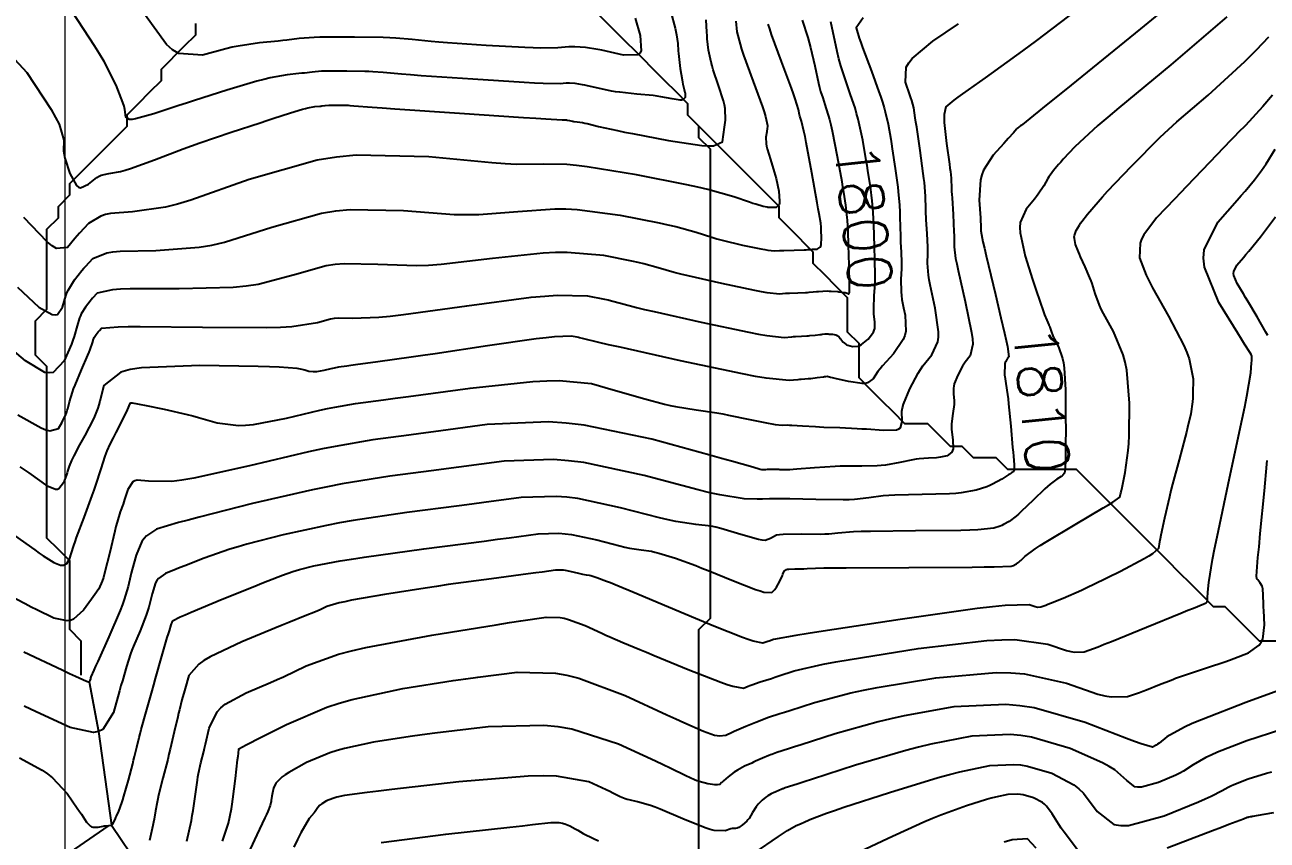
# Model space of a CAD drawing. Header units: metres. Extents: x 837117 to 838477, y 1189012 to 1191015.
# Drawn here: x 838073 to 838181.6, y 1189837.8 to 1189909.1 of the extents above; entities that cross this region are included whole.
import ezdxf

# ---------------------------------------------------------------- set-up
doc = ezdxf.new("R2010")
doc.units = ezdxf.units.M
doc.header["$LTSCALE"] = 0.3
doc.layers.add('COORD', color=7, linetype='Continuous', lineweight=20)
doc.layers.add('DRENAJE', color=5, linetype='Continuous', lineweight=25)
doc.layers.add('COTAS 10', color=1, linetype='Continuous')
doc.layers.add('COTAS INT', color=252, linetype='Continuous')
doc.styles.get("Standard").update_dxf_attribs({"font": 'simplex.shx'})

msp = doc.modelspace()

# ---------------------------------------------------------------- linework, layer by layer
at = {"layer": 'COORD'}
msp.add_line((838076.514, 1189013.872), (838076.514, 1191013.872), dxfattribs=at)
at = {"layer": 'COTAS 10'}
for points, elevation in [([(838178.053, 1189909.747), (838173.148, 1189905.563), (838168.598, 1189901.812), (838167.626, 1189900.987), (838166.779, 1189900.256), (838164.762, 1189898.386), (838163.743, 1189897.301), (838163.525, 1189897.064), (838163.335, 1189896.854), (838162.881, 1189896.326), (838162.586, 1189895.908), (838162.496, 1189895.769), (838162.403, 1189895.619), (838162.037, 1189894.991), (838161.563, 1189894.255), (838161.403, 1189894.036), (838161.23, 1189893.812), (838160.498, 1189892.949), (838159.987, 1189891.768), (838159.953, 1189891.343), (838159.966, 1189890.876), (838160.401, 1189888.835), (838160.731, 1189887.807), (838161.052, 1189886.807), (838161.201, 1189886.349), (838161.336, 1189885.935), (838161.712, 1189884.812), (838161.98, 1189884.064), (838162.047, 1189883.887), (838162.112, 1189883.722), (838162.321, 1189883.236), (838162.491, 1189882.845), (838162.53, 1189882.741), (838162.567, 1189882.639), (838162.675, 1189882.285), (838162.829, 1189881.869), (838162.896, 1189881.727), (838162.973, 1189881.573), (838163.337, 1189880.924), (838163.69, 1189879.904), (838163.76, 1189879.516), (838163.818, 1189879.083), (838163.927, 1189877.14), (838163.949, 1189875.014), (838163.952, 1189874.465), (838163.954, 1189873.933), (838163.951, 1189872.157), (838163.93, 1189870.794), (838163.92, 1189870.523), (838163.909, 1189870.297), (838163.857, 1189869.864), (838163.715, 1189869.704), (838163.649, 1189869.65), (838163.57, 1189869.591), (838163.185, 1189869.346), (838162.585, 1189868.899), (838162.368, 1189868.712), (838162.132, 1189868.5), (838161.1, 1189867.507), (838160.068, 1189866.511), (838159.831, 1189866.296), (838159.615, 1189866.107), (838159.01, 1189865.642), (838158.521, 1189865.374), (838158.377, 1189865.308), (838158.23, 1189865.246), (838157.67, 1189865.055), (838156.267, 1189864.917), (838155.589, 1189864.889), (838154.785, 1189864.866), (838150.833, 1189864.818), (838146.89, 1189864.778), (838146.092, 1189864.76), (838145.421, 1189864.738), (838144.056, 1189864.633), (838143.241, 1189864.543), (838142.917, 1189864.531), (838142.55, 1189864.524), (838140.868, 1189864.548), (838139.26, 1189864.524), (838138.941, 1189864.488), (838138.675, 1189864.44), (838138.169, 1189864.158), (838137.678, 1189863.991), (838137.422, 1189864.015), (838137.115, 1189864.068), (838135.57, 1189864.515), (838133.819, 1189865.041), (838133.38, 1189865.145), (838132.962, 1189865.232), (838131.622, 1189865.393), (838129.877, 1189865.642), (838129.204, 1189865.784), (838128.45, 1189865.957), (838125.039, 1189866.845), (838121.309, 1189867.648), (838120.353, 1189867.769), (838119.429, 1189867.844), (838116.371, 1189867.749), (838113.109, 1189867.311), (838112.057, 1189867.171), (838110.94, 1189867.023), (838106.371, 1189866.42), (838101.68, 1189865.725), (838100.486, 1189865.519), (838099.338, 1189865.308), (838095.572, 1189864.494), (838092.402, 1189863.661), (838091.63, 1189863.437), (838090.903, 1189863.216), (838088.659, 1189862.44), (838086.956, 1189861.776), (838086.57, 1189861.625), (838086.221, 1189861.487), (838085.273, 1189861.11), (838084.666, 1189860.662), (838084.533, 1189860.481), (838084.415, 1189860.274), (838084.115, 1189859.321), (838083.83, 1189858.148), (838083.721, 1189857.802), (838083.599, 1189857.448), (838083.052, 1189856.095), (838082.485, 1189854.757), (838082.351, 1189854.412), (838082.227, 1189854.078), (838081.864, 1189852.967), (838081.509, 1189851.721), (838081.39, 1189851.302), (838081.263, 1189850.851), (838080.732, 1189848.957), (838079.795, 1189847.478), (838079.412, 1189847.288), (838078.975, 1189847.194), (838076.952, 1189847.648), (838073.977, 1189849.016), (838072.94, 1189849.497)], 1810), ([(838129.453, 1189910.146), (838129.816, 1189908.769), (838129.886, 1189908.459), (838129.944, 1189908.181), (838130.047, 1189907.435), (838130.093, 1189906.769), (838130.116, 1189906.541), (838130.143, 1189906.294), (838130.276, 1189905.245), (838130.425, 1189904.251), (838130.462, 1189904.039), (838130.497, 1189903.854), (838130.609, 1189903.415), (838130.682, 1189903.146), (838130.693, 1189903.069), (838130.7, 1189902.99), (838130.692, 1189902.696), (838130.499, 1189902.493), (838130.39, 1189902.473), (838130.256, 1189902.468), (838129.569, 1189902.578), (838128.578, 1189902.772), (838128.252, 1189902.819), (838127.904, 1189902.865), (838126.464, 1189903.007), (838124.984, 1189903.159), (838124.611, 1189903.211), (838124.255, 1189903.267), (838123.104, 1189903.504), (838122.16, 1189903.727), (838121.935, 1189903.774), (838121.726, 1189903.816), (838121.099, 1189903.914), (838120.577, 1189903.949), (838120.432, 1189903.949), (838120.288, 1189903.947), (838119.768, 1189903.906), (838118.283, 1189903.926), (838117.531, 1189903.962), (838116.63, 1189904.01), (838112.143, 1189904.294), (838107.622, 1189904.607), (838106.7, 1189904.674), (838105.92, 1189904.733), (838104.297, 1189904.876), (838103.39, 1189904.95), (838103.063, 1189904.966), (838102.702, 1189904.979), (838101.124, 1189905.01), (838099.57, 1189905.008), (838099.224, 1189905.001), (838098.914, 1189904.991), (838098.102, 1189904.928), (838097.419, 1189904.841), (838097.191, 1189904.815), (838096.946, 1189904.788), (838095.922, 1189904.686), (838094.421, 1189904.413), (838093.875, 1189904.28), (838093.274, 1189904.121), (838090.636, 1189903.337), (838087.829, 1189902.446), (838087.122, 1189902.219), (838086.445, 1189902.001), (838084.254, 1189901.286), (838082.668, 1189900.837), (838082.373, 1189900.786), (838082.14, 1189900.768), (838081.817, 1189900.971), (838081.738, 1189901.652), (838081.657, 1189901.935), (838081.552, 1189902.259), (838080.962, 1189903.771), (838079.918, 1189905.834), (838079.526, 1189906.505), (838079.089, 1189907.22), (838077.14, 1189910.162)], 1790), ([(838072.381, 1189874.97), (838074.408, 1189873.833), (838074.824, 1189873.671), (838075.178, 1189873.575), (838075.933, 1189873.778), (838076.236, 1189874.337), (838076.304, 1189874.465), (838076.366, 1189874.582), (838076.533, 1189874.909), (838076.663, 1189875.244), (838076.7, 1189875.367), (838076.739, 1189875.502), (838076.886, 1189876.1), (838077.141, 1189876.943), (838077.248, 1189877.234), (838077.371, 1189877.549), (838077.944, 1189878.893), (838078.502, 1189880.17), (838078.614, 1189880.443), (838078.707, 1189880.681), (838078.893, 1189881.249), (838078.983, 1189881.569), (838079.016, 1189881.652), (838079.053, 1189881.731), (838079.216, 1189881.996), (838079.401, 1189882.229), (838079.451, 1189882.289), (838079.502, 1189882.348), (838079.683, 1189882.543), (838081.146, 1189882.665), (838082.005, 1189882.678), (838083.061, 1189882.682), (838088.513, 1189882.619), (838094.151, 1189882.606), (838095.324, 1189882.642), (838096.328, 1189882.694), (838098.556, 1189883.025), (838099.713, 1189883.353), (838100.043, 1189883.404), (838100.377, 1189883.437), (838101.616, 1189883.411), (838103.92, 1189883.493), (838104.925, 1189883.595), (838106.089, 1189883.73), (838111.616, 1189884.502), (838117.23, 1189885.24), (838118.448, 1189885.353), (838119.52, 1189885.428), (838122.175, 1189885.369), (838123.651, 1189885.079), (838123.979, 1189885.007), (838124.272, 1189884.939), (838125.042, 1189884.724), (838126.454, 1189884.354), (838127.153, 1189884.187), (838127.986, 1189883.993), (838132.105, 1189883.063), (838136.254, 1189882.184), (838137.105, 1189882.022), (838137.827, 1189881.896), (838139.36, 1189881.736), (838140.01, 1189881.796), (838140.175, 1189881.808), (838140.334, 1189881.819), (838140.855, 1189881.844), (838141.332, 1189881.867), (838141.464, 1189881.876), (838141.595, 1189881.887), (838142.067, 1189881.94), (838142.483, 1189881.992), (838142.579, 1189882.003), (838142.667, 1189882.013), (838142.914, 1189882.034), (838143.133, 1189882.037), (838143.203, 1189882.035), (838143.276, 1189882.032), (838143.574, 1189882.009), (838143.857, 1189881.954), (838143.922, 1189881.929), (838143.981, 1189881.902), (838144.144, 1189881.77), (838144.275, 1189881.605), (838144.314, 1189881.557), (838144.354, 1189881.507), (838144.507, 1189881.315), (838144.728, 1189881.134), (838144.812, 1189881.091), (838144.905, 1189881.05), (838145.319, 1189880.927), (838145.819, 1189880.965), (838145.966, 1189881.026), (838146.116, 1189881.108), (838146.69, 1189881.589), (838147.145, 1189882.197), (838147.22, 1189882.36), (838147.273, 1189882.521), (838147.283, 1189883.083), (838147.193, 1189883.766), (838147.184, 1189884.004), (838147.184, 1189884.035), (838147.181, 1189884.262), (838147.226, 1189885.369), (838147.292, 1189886.458), (838147.302, 1189886.705), (838147.309, 1189886.928), (838147.303, 1189887.538), (838147.275, 1189888.132), (838147.268, 1189888.345), (838147.261, 1189888.581), (838147.237, 1189889.608), (838147.212, 1189890.708), (838147.204, 1189890.988), (838147.197, 1189891.259), (838147.167, 1189892.149), (838147.105, 1189893.071), (838147.077, 1189893.361), (838147.044, 1189893.666), (838146.885, 1189894.893), (838146.668, 1189896.323), (838146.597, 1189896.757), (838146.523, 1189897.206), (838146.217, 1189898.964), (838145.818, 1189900.8), (838145.685, 1189901.298), (838145.542, 1189901.793), (838145.155, 1189902.926), (838144.943, 1189903.543), (838144.308, 1189905.475), (838144.142, 1189906.083), (838143.98, 1189906.723), (838143.431, 1189909.301)], 1800), ([(838183.457, 1189851.202), (838179.688, 1189849.82), (838175.828, 1189848.32), (838175.024, 1189847.978), (838174.335, 1189847.668), (838172.799, 1189846.816), (838172.13, 1189846.286), (838171.986, 1189846.18), (838171.86, 1189846.091), (838171.557, 1189845.916), (838170.54, 1189846.209), (838169.965, 1189846.416), (838169.262, 1189846.678), (838165.66, 1189848.075), (838161.204, 1189849.351), (838159.962, 1189849.535), (838158.717, 1189849.646), (838154.189, 1189849.436), (838149.827, 1189848.658), (838148.686, 1189848.41), (838147.575, 1189848.148), (838143.8, 1189847.087), (838140.84, 1189846.134), (838140.241, 1189845.941), (838139.738, 1189845.779), (838138.719, 1189845.447), (838138.285, 1189845.292), (838138.152, 1189845.24), (838138.012, 1189845.185), (838137.456, 1189844.953), (838136.854, 1189844.69), (838136.684, 1189844.614), (838136.514, 1189844.537), (838135.886, 1189844.249), (838135.279, 1189843.928), (838135.121, 1189843.83), (838134.967, 1189843.728), (838134.446, 1189843.328), (838134.036, 1189842.968), (838133.952, 1189842.892), (838133.881, 1189842.825), (838133.73, 1189842.669), (838133.529, 1189842.621), (838133.425, 1189842.624), (838133.302, 1189842.633), (838132.685, 1189842.722), (838131.931, 1189842.909), (838131.721, 1189842.98), (838131.51, 1189843.059), (838130.743, 1189843.413), (838129.375, 1189844.087), (838128.785, 1189844.368), (838128.104, 1189844.69), (838124.879, 1189846.19), (838120.805, 1189847.496), (838119.588, 1189847.695), (838118.332, 1189847.823), (838113.473, 1189847.696), (838108.83, 1189847.136), (838107.71, 1189846.99), (838106.662, 1189846.849), (838103.473, 1189846.371), (838100.919, 1189845.821), (838100.27, 1189845.634), (838099.646, 1189845.431), (838097.606, 1189844.571), (838096.054, 1189843.711), (838095.738, 1189843.509), (838095.471, 1189843.322), (838094.92, 1189842.774), (838094.726, 1189842.33), (838094.685, 1189842.208), (838094.649, 1189842.087), (838094.565, 1189841.656), (838094.516, 1189841.268), (838094.503, 1189841.175), (838094.489, 1189841.087), (838094.437, 1189840.821), (838094.225, 1189840.292), (838094.111, 1189840.038), (838093.972, 1189839.738), (838093.267, 1189838.268), (838092.297, 1189836.194)], 1820)]:
    msp.add_lwpolyline(points, dxfattribs=dict(at, elevation=elevation))
at = {"layer": 'COTAS INT'}
for points, elevation in [([(838176.718, 1189913.841), (838170.493, 1189908.705), (838164.43, 1189903.785), (838163.239, 1189902.82), (838162.261, 1189902.028), (838160.493, 1189900.603), (838160.167, 1189900.351), (838160.097, 1189900.298), (838160.037, 1189900.253), (838159.896, 1189900.149), (838159.769, 1189900.034), (838159.718, 1189899.982), (838159.66, 1189899.921), (838159.392, 1189899.624), (838158.93, 1189899.107), (838158.75, 1189898.907), (838158.547, 1189898.683), (838157.622, 1189897.665), (838156.783, 1189896.347), (838156.633, 1189895.932), (838156.518, 1189895.496), (838156.404, 1189893.743), (838156.497, 1189892.18), (838156.514, 1189891.864), (838156.526, 1189891.599), (838156.538, 1189891.062), (838156.725, 1189890.08), (838156.848, 1189889.535), (838157.001, 1189888.87), (838157.815, 1189885.483), (838158.294, 1189883.457), (838158.611, 1189882.114), (838158.753, 1189881.462), (838158.862, 1189880.932), (838158.976, 1189880.028), (838158.873, 1189879.901), (838158.845, 1189879.86), (838158.817, 1189879.816), (838158.72, 1189879.635), (838158.679, 1189879.53), (838158.649, 1189879.454), (838158.637, 1189879.411), (838158.63, 1189879.37), (838158.634, 1189879.245), (838158.649, 1189879.12), (838158.648, 1189879.078), (838158.645, 1189879.034), (838158.617, 1189878.849), (838158.609, 1189878.552), (838158.618, 1189878.437), (838158.633, 1189878.307), (838158.73, 1189877.72), (838158.874, 1189876.733), (838158.918, 1189876.352), (838158.965, 1189875.923), (838159.152, 1189873.985), (838159.319, 1189872.102), (838159.354, 1189871.708), (838159.383, 1189871.37), (838159.447, 1189870.609), (838159.461, 1189870.277), (838159.459, 1189870.209), (838159.454, 1189870.151), (838159.417, 1189870.03), (838159.223, 1189869.892), (838159.119, 1189869.824), (838158.994, 1189869.743), (838158.361, 1189869.342), (838157.55, 1189868.897), (838157.313, 1189868.789), (838157.069, 1189868.687), (838156.142, 1189868.37), (838154.829, 1189868.146), (838154.342, 1189868.102), (838153.802, 1189868.066), (838151.405, 1189868.004), (838149.022, 1189867.954), (838148.491, 1189867.926), (838148.015, 1189867.892), (838146.759, 1189867.721), (838145.507, 1189867.568), (838145.033, 1189867.546), (838144.504, 1189867.533), (838142.133, 1189867.559), (838139.849, 1189867.618), (838139.375, 1189867.626), (838138.97, 1189867.63), (838138.076, 1189867.616), (838137.465, 1189867.594), (838137.237, 1189867.594), (838136.985, 1189867.597), (838135.862, 1189867.627), (838133.736, 1189867.967), (838132.851, 1189868.164), (838131.838, 1189868.407), (838127.109, 1189869.656), (838121.847, 1189870.789), (838120.497, 1189870.959), (838119.195, 1189871.066), (838114.881, 1189870.931), (838110.908, 1189870.397), (838109.821, 1189870.251), (838108.74, 1189870.107), (838104.881, 1189869.596), (838100.718, 1189868.925), (838099.444, 1189868.679), (838098.119, 1189868.407), (838092.897, 1189867.21), (838088.225, 1189866.034), (838087.247, 1189865.776), (838086.405, 1189865.547), (838084.504, 1189864.964), (838083.614, 1189864.379), (838083.41, 1189864.149), (838083.224, 1189863.889), (838082.708, 1189862.706), (838082.362, 1189861.45), (838082.284, 1189861.145), (838082.214, 1189860.857), (838082.025, 1189859.971), (838081.68, 1189858.832), (838081.511, 1189858.384), (838081.311, 1189857.88), (838080.321, 1189855.581), (838079.354, 1189853.417), (838079.168, 1189852.997), (838079.017, 1189852.655), (838078.764, 1189852.067), (838078.736, 1189851.969), (838078.726, 1189851.936), (838078.716, 1189851.901), (838078.675, 1189851.752), (838078.601, 1189851.637), (838078.571, 1189851.622), (838078.537, 1189851.614), (838078.379, 1189851.65), (838077.425, 1189852.096), (838076.89, 1189852.347), (838076.237, 1189852.653), (838072.898, 1189854.222)], 1808), ([(838168.682, 1189913.26), (838162.742, 1189908.691), (838161.401, 1189907.677), (838160.192, 1189906.771), (838156.923, 1189904.407), (838154.931, 1189903.015), (838154.527, 1189902.722), (838154.187, 1189902.47), (838153.492, 1189901.892), (838153.33, 1189901.209), (838153.326, 1189900.889), (838153.34, 1189900.513), (838153.538, 1189898.685), (838153.791, 1189896.882), (838153.84, 1189896.521), (838153.88, 1189896.221), (838153.947, 1189895.639), (838153.954, 1189895.434), (838153.956, 1189895.372), (838153.958, 1189895.308), (838153.963, 1189895.055), (838153.989, 1189894.496), (838154.004, 1189894.238), (838154.021, 1189893.936), (838154.111, 1189892.473), (838154.194, 1189890.972), (838154.206, 1189890.645), (838154.215, 1189890.357), (838154.21, 1189889.638), (838154.339, 1189888.625), (838154.432, 1189888.152), (838154.549, 1189887.594), (838155.182, 1189884.883), (838155.732, 1189882.171), (838155.799, 1189881.612), (838155.827, 1189881.138), (838155.619, 1189880.121), (838155.176, 1189879.576), (838155.056, 1189879.399), (838154.938, 1189879.211), (838154.522, 1189878.437), (838154.217, 1189877.666), (838154.17, 1189877.479), (838154.138, 1189877.305), (838154.156, 1189876.771), (838154.218, 1189876.233), (838154.215, 1189876.056), (838154.202, 1189875.866), (838154.082, 1189875.075), (838153.972, 1189874.193), (838153.966, 1189873.945), (838153.971, 1189873.695), (838154.079, 1189872.779), (838154.113, 1189872.003), (838154.072, 1189871.841), (838154.01, 1189871.703), (838153.6, 1189871.394), (838153.016, 1189871.267), (838152.842, 1189871.242), (838152.664, 1189871.222), (838151.977, 1189871.189), (838151.154, 1189871.129), (838150.889, 1189871.092), (838150.609, 1189871.047), (838149.463, 1189870.809), (838148.195, 1189870.581), (838147.837, 1189870.541), (838147.475, 1189870.511), (838146.147, 1189870.486), (838144.693, 1189870.487), (838144.253, 1189870.474), (838143.797, 1189870.454), (838142.016, 1189870.332), (838140.448, 1189870.207), (838140.126, 1189870.185), (838139.853, 1189870.168), (838139.274, 1189870.155), (838138.977, 1189870.176), (838138.881, 1189870.181), (838138.78, 1189870.186), (838138.369, 1189870.203), (838137.997, 1189870.205), (838137.92, 1189870.2), (838137.855, 1189870.193), (838137.714, 1189870.151), (838137.503, 1189870.154), (838137.393, 1189870.175), (838137.261, 1189870.205), (838136.598, 1189870.389), (838134.754, 1189870.914), (838133.878, 1189871.16), (838132.842, 1189871.449), (838127.783, 1189872.853), (838121.867, 1189874.073), (838120.293, 1189874.246), (838118.747, 1189874.347), (838113.39, 1189874.114), (838108.708, 1189873.482), (838107.586, 1189873.331), (838106.539, 1189873.191), (838103.39, 1189872.773), (838100.123, 1189872.214), (838099.002, 1189871.985), (838097.788, 1189871.724), (838092.619, 1189870.514), (838087.747, 1189869.442), (838086.72, 1189869.269), (838085.831, 1189869.148), (838083.784, 1189869.158), (838082.814, 1189869.264), (838082.605, 1189869.205), (838082.422, 1189869.107), (838081.975, 1189868.434), (838081.707, 1189867.573), (838081.636, 1189867.358), (838081.567, 1189867.152), (838081.329, 1189866.489), (838081.048, 1189865.581), (838080.952, 1189865.221), (838080.848, 1189864.813), (838080.405, 1189862.948), (838079.957, 1189861.134), (838079.849, 1189860.76), (838079.75, 1189860.441), (838079.449, 1189859.748), (838079.091, 1189859.262), (838078.955, 1189859.072), (838078.802, 1189858.859), (838078.117, 1189857.892), (838077.239, 1189857.103), (838076.965, 1189857.002), (838076.678, 1189856.951), (838075.529, 1189857.195), (838074.044, 1189857.916), (838073.545, 1189858.167), (838073.008, 1189858.441), (838070.751, 1189859.614)], 1806), ([(838070.282, 1189907.988), (838073.17, 1189904.887), (838075.28, 1189901.651), (838075.671, 1189900.964), (838075.977, 1189900.367), (838076.383, 1189898.967), (838076.378, 1189898.027), (838076.424, 1189897.721), (838076.491, 1189897.395), (838076.909, 1189896.049), (838077.498, 1189895.008), (838077.673, 1189894.874), (838077.855, 1189894.807), (838078.555, 1189895.119), (838079.277, 1189895.718), (838079.471, 1189895.831), (838079.663, 1189895.922), (838080.339, 1189896.058), (838081.349, 1189896.236), (838081.753, 1189896.352), (838082.21, 1189896.497), (838084.307, 1189897.263), (838086.827, 1189898.214), (838087.551, 1189898.476), (838088.285, 1189898.737), (838091.032, 1189899.674), (838093.54, 1189900.499), (838094.123, 1189900.69), (838094.659, 1189900.864), (838096.193, 1189901.357), (838097.266, 1189901.675), (838097.51, 1189901.74), (838097.732, 1189901.794), (838098.342, 1189901.905), (838098.759, 1189901.947), (838098.858, 1189901.957), (838098.951, 1189901.968), (838099.229, 1189902.003), (838099.559, 1189902.029), (838099.684, 1189902.033), (838099.825, 1189902.036), (838100.457, 1189902.037), (838101.099, 1189902.024), (838101.245, 1189902.019), (838101.378, 1189902.012), (838101.747, 1189901.982), (838103.331, 1189901.862), (838104.231, 1189901.798), (838105.331, 1189901.722), (838110.966, 1189901.338), (838116.567, 1189900.964), (838117.644, 1189900.894), (838118.516, 1189900.838), (838119.955, 1189900.756), (838120.056, 1189900.764), (838120.112, 1189900.764), (838120.213, 1189900.758), (838120.334, 1189900.739), (838120.375, 1189900.731), (838120.418, 1189900.721), (838120.601, 1189900.678), (838120.824, 1189900.632), (838120.892, 1189900.622), (838120.965, 1189900.612), (838121.251, 1189900.582), (838121.727, 1189900.505), (838121.918, 1189900.466), (838122.136, 1189900.418), (838123.137, 1189900.179), (838124.784, 1189899.812), (838125.409, 1189899.682), (838126.108, 1189899.542), (838129.241, 1189898.934), (838132.163, 1189898.501), (838132.728, 1189898.47), (838133.188, 1189898.477), (838133.968, 1189898.824), (838134.061, 1189899.481), (838134.088, 1189899.684), (838134.114, 1189899.895), (838134.212, 1189900.735), (838134.183, 1189901.746), (838134.129, 1189902.066), (838134.056, 1189902.403), (838133.625, 1189903.764), (838133.15, 1189905.133), (838133.048, 1189905.475), (838132.959, 1189905.802), (838132.745, 1189906.849), (838132.633, 1189907.828), (838132.608, 1189908.112), (838132.586, 1189908.402), (838132.53, 1189909.494)], 1792), ([(838140.911, 1189909.451), (838141.422, 1189907.943), (838141.546, 1189907.514), (838141.662, 1189907.081), (838142.019, 1189905.473), (838142.342, 1189903.956), (838142.437, 1189903.58), (838142.535, 1189903.222), (838142.719, 1189902.665), (838142.909, 1189902.085), (838143.312, 1189900.772), (838143.428, 1189900.303), (838143.546, 1189899.787), (838143.99, 1189897.545), (838144.378, 1189895.348), (838144.462, 1189894.861), (838144.536, 1189894.428), (838144.714, 1189893.303), (838144.812, 1189892.473), (838144.834, 1189892.226), (838144.853, 1189891.971), (838144.907, 1189890.986), (838144.944, 1189889.867), (838144.954, 1189889.527), (838144.963, 1189889.174), (838144.995, 1189887.792), (838145.018, 1189886.609), (838145.023, 1189886.381), (838145.027, 1189886.197), (838145.033, 1189885.892), (838145.032, 1189885.844), (838145.031, 1189885.821), (838145.03, 1189885.794), (838145.021, 1189885.664), (838145.002, 1189885.55), (838144.994, 1189885.533), (838144.984, 1189885.524), (838144.941, 1189885.545), (838144.773, 1189885.609), (838144.685, 1189885.626), (838144.58, 1189885.644), (838144.14, 1189885.697), (838144.05, 1189885.707), (838143.453, 1189885.753), (838143.306, 1189885.759), (838143.167, 1189885.764), (838142.728, 1189885.757), (838142.361, 1189885.731), (838142.268, 1189885.723), (838142.177, 1189885.715), (838141.879, 1189885.681), (838141.505, 1189885.647), (838141.367, 1189885.639), (838141.214, 1189885.631), (838140.539, 1189885.607), (838139.823, 1189885.58), (838139.646, 1189885.57), (838139.477, 1189885.56), (838138.94, 1189885.516), (838137.877, 1189885.627), (838137.376, 1189885.715), (838136.786, 1189885.827), (838133.91, 1189886.436), (838130.953, 1189887.117), (838130.311, 1189887.274), (838129.746, 1189887.418), (838128.347, 1189887.822), (838127.074, 1189888.177), (838126.588, 1189888.29), (838126.045, 1189888.409), (838123.601, 1189888.89), (838120.389, 1189889.166), (838119.362, 1189889.156), (838118.274, 1189889.108), (838113.846, 1189888.624), (838109.381, 1189888.102), (838108.269, 1189888.031), (838107.212, 1189887.992), (838103.846, 1189888.116), (838100.897, 1189888.177), (838100.103, 1189888.098), (838099.318, 1189887.978), (838096.565, 1189887.198), (838093.38, 1189886.372), (838092.324, 1189886.223), (838091.191, 1189886.108), (838086.469, 1189885.979), (838082.197, 1189885.977), (838081.347, 1189885.942), (838080.643, 1189885.892), (838079.304, 1189885.588), (838078.906, 1189885.159), (838078.794, 1189885.031), (838078.683, 1189884.898), (838078.276, 1189884.385), (838077.919, 1189883.805), (838077.838, 1189883.63), (838077.765, 1189883.449), (838077.568, 1189882.744), (838077.305, 1189881.821), (838077.191, 1189881.502), (838077.059, 1189881.157), (838076.433, 1189879.682), (838075.462, 1189878.676), (838075.112, 1189878.627), (838074.727, 1189878.676), (838073.046, 1189879.682), (838071.312, 1189881.157)], 1798), ([(838146.246, 1189909.666), (838145.655, 1189908.79), (838145.919, 1189907.884), (838146.05, 1189907.501), (838146.206, 1189907.062), (838146.978, 1189905.001), (838147.635, 1189903.193), (838147.772, 1189902.813), (838147.942, 1189902.294), (838148.09, 1189901.812), (838148.181, 1189901.449), (838148.444, 1189900.383), (838148.667, 1189899.065), (838148.733, 1189898.652), (838148.8, 1189898.219), (838149.056, 1189896.482), (838149.276, 1189894.858), (838149.32, 1189894.496), (838149.356, 1189894.171), (838149.427, 1189893.313), (838149.449, 1189892.651), (838149.455, 1189892.45), (838149.46, 1189892.241), (838149.479, 1189891.424), (838149.504, 1189890.552), (838149.513, 1189890.31), (838149.524, 1189890.066), (838149.572, 1189889.183), (838149.604, 1189888.276), (838149.604, 1189888.194), (838149.603, 1189888.018), (838149.6, 1189887.758), (838149.554, 1189886.792), (838149.567, 1189885.716), (838149.6, 1189885.386), (838149.645, 1189885.042), (838149.79, 1189884.315), (838149.916, 1189883.683), (838149.976, 1189882.283), (838149.889, 1189881.913), (838149.757, 1189881.55), (838148.906, 1189880.306), (838147.936, 1189879.243), (838147.729, 1189878.996), (838147.549, 1189878.768), (838147.122, 1189878.112), (838146.638, 1189877.757), (838146.422, 1189877.718), (838146.171, 1189877.705), (838144.967, 1189877.874), (838143.809, 1189878.146), (838143.587, 1189878.198), (838143.407, 1189878.24), (838143.11, 1189878.307), (838142.967, 1189878.292), (838142.883, 1189878.281), (838142.779, 1189878.268), (838142.247, 1189878.198), (838141.682, 1189878.127), (838141.558, 1189878.113), (838141.448, 1189878.102), (838141.171, 1189878.081), (838140.845, 1189878.058), (838140.705, 1189878.046), (838140.544, 1189878.031), (838139.78, 1189877.955), (838137.777, 1189878.165), (838136.833, 1189878.33), (838135.721, 1189878.541), (838130.3, 1189879.69), (838125.019, 1189880.87), (838123.996, 1189881.1), (838123.162, 1189881.289), (838121.736, 1189881.626), (838121.471, 1189881.7), (838121.37, 1189881.724), (838121.257, 1189881.748), (838120.749, 1189881.848), (838119.271, 1189881.783), (838118.547, 1189881.704), (838117.686, 1189881.598), (838113.437, 1189880.993), (838108.84, 1189880.305), (838107.759, 1189880.146), (838106.76, 1189880.001), (838103.847, 1189879.59), (838101.878, 1189879.324), (838101.474, 1189879.269), (838101.132, 1189879.223), (838100.41, 1189879.126), (838100.015, 1189879.059), (838099.879, 1189879.031), (838099.733, 1189879), (838099.108, 1189878.853), (838098.482, 1189878.735), (838098.335, 1189878.722), (838098.198, 1189878.716), (838097.799, 1189878.765), (838097.448, 1189878.866), (838097.342, 1189878.894), (838097.231, 1189878.921), (838096.802, 1189879.019), (838095.216, 1189879.12), (838094.378, 1189879.149), (838093.366, 1189879.179), (838088.269, 1189879.29), (838083.195, 1189879.089), (838082.198, 1189878.922), (838081.378, 1189878.705), (838079.889, 1189877.52), (838079.549, 1189876.171), (838079.454, 1189875.851), (838079.358, 1189875.555), (838079.007, 1189874.681), (838078.602, 1189873.883), (838078.472, 1189873.635), (838078.335, 1189873.375), (838077.776, 1189872.337), (838077.266, 1189871.373), (838077.16, 1189871.16), (838077.069, 1189870.97), (838076.867, 1189870.476), (838076.726, 1189870.046), (838076.673, 1189869.896), (838076.614, 1189869.733), (838076.353, 1189869.034), (838075.968, 1189868.507), (838075.831, 1189868.453), (838075.681, 1189868.439), (838075.031, 1189868.718), (838073.36, 1189869.886), (838072.566, 1189870.431)], 1802), ([(838126.325, 1189909.642), (838126.772, 1189908.127), (838126.85, 1189906.79), (838126.723, 1189906.571), (838126.531, 1189906.417), (838125.302, 1189906.406), (838123.789, 1189906.761), (838123.419, 1189906.838), (838123.07, 1189906.905), (838121.986, 1189907.071), (838121.042, 1189907.133), (838120.781, 1189907.135), (838120.52, 1189907.13), (838119.581, 1189907.056), (838118.051, 1189907.015), (838117.418, 1189907.03), (838116.693, 1189907.057), (838113.319, 1189907.249), (838109.913, 1189907.492), (838109.168, 1189907.55), (838108.509, 1189907.605), (838106.847, 1189907.77), (838105.402, 1189907.888), (838104.88, 1189907.912), (838104.306, 1189907.934), (838101.792, 1189907.984), (838099.314, 1189907.981), (838098.763, 1189907.969), (838098.27, 1189907.952), (838096.976, 1189907.853), (838095.888, 1189907.714), (838095.524, 1189907.673), (838095.134, 1189907.63), (838093.501, 1189907.466), (838091.635, 1189907.198), (838091.097, 1189907.09), (838090.551, 1189906.967), (838088.504, 1189906.399), (838086.45, 1189906.546), (838085.899, 1189906.873), (838085.356, 1189907.324), (838083.459, 1189909.99)], 1788), ([(838072.082, 1189864.429), (838073.848, 1189863.16), (838074.243, 1189862.888), (838074.596, 1189862.649), (838075.534, 1189862.073), (838076.115, 1189861.842), (838076.243, 1189861.821), (838076.358, 1189861.82), (838076.656, 1189861.969), (838076.841, 1189862.267), (838076.884, 1189862.358), (838076.924, 1189862.453), (838077.038, 1189862.827), (838077.266, 1189863.555), (838077.378, 1189863.873), (838077.511, 1189864.241), (838078.166, 1189865.991), (838078.878, 1189867.909), (838079.046, 1189868.383), (838079.202, 1189868.833), (838079.66, 1189870.251), (838080.009, 1189871.344), (838080.096, 1189871.589), (838080.178, 1189871.809), (838080.437, 1189872.395), (838080.737, 1189872.968), (838080.845, 1189873.179), (838080.963, 1189873.414), (838081.48, 1189874.454), (838081.952, 1189875.416), (838082.043, 1189875.601), (838082.116, 1189875.752), (838082.235, 1189876.003), (838082.257, 1189876.02), (838082.269, 1189876.023), (838082.284, 1189876.026), (838082.359, 1189876.029), (838082.846, 1189875.94), (838083.12, 1189875.884), (838083.456, 1189875.815), (838085.171, 1189875.453), (838087.164, 1189874.999), (838087.675, 1189874.872), (838088.167, 1189874.743), (838089.796, 1189874.274), (838091.646, 1189874.048), (838092.278, 1189874.073), (838092.962, 1189874.137), (838095.863, 1189874.684), (838098.76, 1189875.362), (838099.441, 1189875.508), (838100.069, 1189875.637), (838101.9, 1189875.95), (838104.339, 1189876.275), (838105.35, 1189876.411), (838106.507, 1189876.567), (838111.9, 1189877.296), (838117.386, 1189877.88), (838118.602, 1189877.945), (838119.686, 1189877.968), (838122.506, 1189877.699), (838124.417, 1189877.162), (838124.928, 1189877.016), (838125.431, 1189876.871), (838127.18, 1189876.356), (838128.898, 1189875.9), (838129.382, 1189875.793), (838129.868, 1189875.694), (838131.65, 1189875.404), (838133.47, 1189875.131), (838133.98, 1189875.043), (838134.493, 1189874.949), (838136.364, 1189874.565), (838137.945, 1189874.233), (838138.275, 1189874.173), (838138.557, 1189874.126), (838139.184, 1189874.07), (838139.649, 1189874.082), (838139.829, 1189874.077), (838140.032, 1189874.069), (838140.948, 1189874.013), (838142.096, 1189873.94), (838142.445, 1189873.922), (838142.808, 1189873.904), (838144.229, 1189873.847), (838145.73, 1189873.781), (838146.142, 1189873.757), (838146.553, 1189873.731), (838148.028, 1189873.62), (838149.169, 1189873.662), (838149.37, 1189873.733), (838149.521, 1189873.83), (838149.652, 1189874.393), (838149.637, 1189875.275), (838149.696, 1189875.572), (838149.782, 1189875.892), (838150.324, 1189877.239), (838151.059, 1189878.606), (838151.268, 1189878.938), (838151.479, 1189879.251), (838152.263, 1189880.214), (838152.792, 1189881.344), (838152.844, 1189881.763), (838152.854, 1189882.227), (838152.549, 1189884.283), (838152.097, 1189886.318), (838152.016, 1189886.769), (838151.953, 1189887.171), (838151.882, 1189888.215), (838151.907, 1189889.057), (838151.905, 1189889.332), (838151.899, 1189889.624), (838151.842, 1189890.828), (838151.773, 1189892.001), (838151.758, 1189892.274), (838151.746, 1189892.524), (838151.721, 1189893.239), (838151.709, 1189893.774), (838151.705, 1189893.911), (838151.702, 1189894.042), (838151.687, 1189894.476), (838151.607, 1189895.271), (838151.562, 1189895.631), (838151.508, 1189896.051), (838151.227, 1189898.072), (838150.932, 1189900.114), (838150.868, 1189900.547), (838150.811, 1189900.923), (838150.671, 1189901.803), (838150.504, 1189902.452), (838150.432, 1189902.683), (838150.347, 1189902.936), (838149.945, 1189904.033), (838150.023, 1189905.339), (838150.241, 1189905.724), (838150.544, 1189906.118), (838152.348, 1189907.626), (838154.602, 1189909.135)], 1804), ([(838072.351, 1189886.128), (838074.211, 1189884.379), (838075.383, 1189883.745), (838075.625, 1189883.714), (838075.83, 1189883.745), (838076.269, 1189884.379), (838076.557, 1189885.38), (838076.666, 1189885.643), (838076.789, 1189885.9), (838077.337, 1189886.775), (838077.965, 1189887.568), (838078.138, 1189887.773), (838078.309, 1189887.971), (838078.924, 1189888.633), (838080.139, 1189889.118), (838080.69, 1189889.205), (838081.332, 1189889.272), (838084.426, 1189889.339), (838088.232, 1189889.609), (838089.324, 1189889.804), (838090.432, 1189890.05), (838094.574, 1189891.371), (838098.923, 1189892.603), (838100.162, 1189892.793), (838101.417, 1189892.917), (838106.076, 1189892.821), (838110.504, 1189892.49), (838111.614, 1189892.467), (838112.673, 1189892.474), (838116.076, 1189892.746), (838119.318, 1189892.977), (838120.276, 1189892.959), (838121.259, 1189892.905), (838125.027, 1189892.411), (838128.438, 1189891.739), (838129.197, 1189891.573), (838129.875, 1189891.416), (838131.653, 1189890.92), (838133.038, 1189890.482), (838133.469, 1189890.361), (838133.919, 1189890.241), (838135.715, 1189889.81), (838137.319, 1189889.47), (838137.648, 1189889.407), (838137.927, 1189889.359), (838138.52, 1189889.297), (838138.943, 1189889.325), (838139.116, 1189889.332), (838139.313, 1189889.34), (838140.223, 1189889.37), (838141.097, 1189889.396), (838141.271, 1189889.401), (838141.415, 1189889.407), (838141.691, 1189889.421), (838141.824, 1189889.434), (838141.878, 1189889.438), (838141.94, 1189889.443), (838142.228, 1189889.461), (838142.494, 1189889.625), (838142.543, 1189889.722), (838142.58, 1189889.84), (838142.623, 1189890.451), (838142.593, 1189891.103), (838142.585, 1189891.248), (838142.576, 1189891.377), (838142.543, 1189891.714), (838142.403, 1189892.533), (838142.327, 1189892.966), (838142.234, 1189893.489), (838141.763, 1189896.125), (838141.275, 1189898.775), (838141.172, 1189899.307), (838141.082, 1189899.751), (838140.875, 1189900.627), (838140.762, 1189900.969), (838140.733, 1189901.076), (838140.704, 1189901.19), (838140.607, 1189901.646), (838140.324, 1189902.591), (838140.178, 1189903.013), (838140.003, 1189903.504), (838139.128, 1189905.857), (838138.257, 1189908.207), (838138.086, 1189908.697), (838137.944, 1189909.118)], 1796), ([(838135.123, 1189909.362), (838135.213, 1189908.452), (838135.492, 1189907.353), (838135.633, 1189906.912), (838135.802, 1189906.412), (838136.642, 1189904.112), (838137.456, 1189901.889), (838137.608, 1189901.437), (838137.728, 1189901.055), (838137.899, 1189900.267), (838137.855, 1189899.911), (838137.841, 1189899.801), (838137.825, 1189899.687), (838137.759, 1189899.237), (838137.773, 1189898.644), (838137.808, 1189898.439), (838137.856, 1189898.218), (838138.143, 1189897.272), (838138.482, 1189896.206), (838138.563, 1189895.907), (838138.64, 1189895.608), (838138.872, 1189894.516), (838138.957, 1189893.629), (838138.942, 1189893.459), (838138.909, 1189893.321), (838138.647, 1189893.098), (838138.336, 1189893.088), (838138.271, 1189893.086), (838138.217, 1189893.084), (838138.099, 1189893.077), (838137.977, 1189893.09), (838137.919, 1189893.1), (838137.852, 1189893.113), (838137.521, 1189893.183), (838136.886, 1189893.365), (838136.626, 1189893.448), (838136.33, 1189893.546), (838134.959, 1189894.017), (838132.677, 1189894.655), (838131.806, 1189894.857), (838130.832, 1189895.07), (838126.453, 1189895.931), (838122.129, 1189896.643), (838121.19, 1189896.762), (838120.362, 1189896.846), (838118.305, 1189896.867), (838115.965, 1189896.846), (838114.958, 1189896.904), (838113.796, 1189896.989), (838108.305, 1189897.526), (838101.937, 1189897.658), (838100.222, 1189897.488), (838098.528, 1189897.228), (838092.582, 1189895.544), (838087.484, 1189893.728), (838086.324, 1189893.385), (838085.272, 1189893.111), (838082.382, 1189892.699), (838080.468, 1189892.566), (838080.032, 1189892.469), (838079.636, 1189892.345), (838078.545, 1189891.678), (838077.762, 1189890.847), (838077.56, 1189890.62), (838077.365, 1189890.393), (838076.717, 1189889.587), (838075.764, 1189889.505), (838075.377, 1189889.736), (838074.937, 1189890.077), (838072.902, 1189892.226)], 1794), ([(838072.53, 1189845.006), (838074.513, 1189843.913), (838074.98, 1189843.579), (838075.413, 1189843.231), (838076.68, 1189841.862), (838077.572, 1189840.595), (838077.768, 1189840.311), (838077.942, 1189840.057), (838078.385, 1189839.383), (838078.72, 1189839.019), (838078.825, 1189838.96), (838078.936, 1189838.919), (838079.383, 1189838.923), (838079.822, 1189839.019), (838079.928, 1189839.036), (838080.027, 1189839.049), (838080.33, 1189839.064), (838080.555, 1189839.105), (838080.607, 1189839.135), (838080.653, 1189839.172), (838080.778, 1189839.375), (838080.899, 1189839.676), (838080.942, 1189839.776), (838080.989, 1189839.884), (838081.195, 1189840.332), (838081.467, 1189841.048), (838081.556, 1189841.325), (838081.651, 1189841.636), (838082.042, 1189843.041), (838082.415, 1189844.473), (838082.498, 1189844.8), (838082.572, 1189845.098), (838082.769, 1189845.923), (838082.98, 1189846.782), (838083.063, 1189847.1), (838083.158, 1189847.454), (838083.59, 1189849.024), (838084.106, 1189850.861), (838084.254, 1189851.383), (838084.404, 1189851.911), (838084.964, 1189853.868), (838085.438, 1189855.502), (838085.534, 1189855.827), (838085.616, 1189856.096), (838085.782, 1189856.608), (838085.841, 1189856.753), (838085.854, 1189856.791), (838085.866, 1189856.828), (838085.896, 1189856.954), (838086.573, 1189857.317), (838086.992, 1189857.503), (838087.512, 1189857.727), (838090.226, 1189858.845), (838093.086, 1189859.999), (838093.698, 1189860.244), (838094.232, 1189860.458), (838095.512, 1189860.966), (838096.4, 1189861.273), (838096.687, 1189861.36), (838096.993, 1189861.449), (838098.248, 1189861.779), (838100.557, 1189862.208), (838101.527, 1189862.36), (838102.641, 1189862.526), (838107.861, 1189863.243), (838113.141, 1189863.939), (838114.292, 1189864.091), (838115.309, 1189864.226), (838117.861, 1189864.567), (838119.664, 1189864.623), (838120.208, 1189864.578), (838120.771, 1189864.507), (838122.97, 1189864.034), (838124.98, 1189863.511), (838125.424, 1189863.409), (838125.821, 1189863.325), (838126.849, 1189863.178), (838127.742, 1189863.048), (838128.053, 1189862.975), (838128.392, 1189862.886), (838129.846, 1189862.432), (838131.619, 1189861.789), (838132.159, 1189861.581), (838132.72, 1189861.361), (838134.922, 1189860.457), (838136.858, 1189859.7), (838137.25, 1189859.573), (838137.581, 1189859.481), (838138.26, 1189859.443), (838138.529, 1189859.703), (838138.602, 1189859.799), (838138.674, 1189859.904), (838138.929, 1189860.37), (838139.195, 1189860.94), (838139.238, 1189861.035), (838139.352, 1189861.295), (838139.544, 1189861.446), (838139.637, 1189861.473), (838139.748, 1189861.494), (838140.289, 1189861.516), (838140.85, 1189861.508), (838140.972, 1189861.51), (838141.08, 1189861.514), (838141.352, 1189861.544), (838142.827, 1189861.583), (838143.693, 1189861.593), (838144.758, 1189861.602), (838150.261, 1189861.632), (838155.768, 1189861.665), (838156.836, 1189861.677), (838157.706, 1189861.689), (838159.198, 1189861.74), (838159.391, 1189861.806), (838159.441, 1189861.827), (838159.491, 1189861.85), (838159.659, 1189861.942), (838159.867, 1189862.102), (838159.942, 1189862.167), (838160.023, 1189862.241), (838160.379, 1189862.584), (838161.297, 1189863.258), (838161.734, 1189863.54), (838162.249, 1189863.864), (838164.77, 1189865.38), (838167.218, 1189866.833), (838167.689, 1189867.117), (838168.069, 1189867.35), (838168.694, 1189867.764), (838168.789, 1189868.143), (838168.835, 1189868.355), (838168.891, 1189868.612), (838169.166, 1189869.925), (838169.425, 1189871.837), (838169.471, 1189872.472), (838169.505, 1189873.153), (838169.536, 1189875.993), (838169.296, 1189878.862), (838169.16, 1189879.562), (838168.993, 1189880.22), (838168.139, 1189882.254), (838167.25, 1189883.837), (838167.063, 1189884.211), (838166.9, 1189884.557), (838166.523, 1189885.573), (838166.261, 1189886.436), (838166.171, 1189886.685), (838166.074, 1189886.939), (838165.66, 1189887.891), (838165.249, 1189888.79), (838165.154, 1189889.009), (838165.068, 1189889.216), (838164.822, 1189889.856), (838164.713, 1189890.384), (838164.711, 1189890.52), (838164.723, 1189890.652), (838164.869, 1189891.088), (838165.161, 1189891.556), (838165.264, 1189891.706), (838165.377, 1189891.866), (838165.866, 1189892.518), (838166.79, 1189893.595), (838167.177, 1189894.022), (838167.621, 1189894.505), (838169.697, 1189896.714), (838172.216, 1189899.23), (838172.938, 1189899.907), (838173.672, 1189900.575), (838176.411, 1189902.914), (838179.613, 1189905.836), (838180.638, 1189906.871), (838181.723, 1189908.004)], 1812), ([(838182.028, 1189902.897), (838181.173, 1189901.924), (838179.674, 1189900.265), (838179.04, 1189899.647), (838178.73, 1189899.331), (838178.363, 1189898.953), (838176.553, 1189897.061), (838174.506, 1189894.911), (838173.99, 1189894.369), (838173.495, 1189893.851), (838171.891, 1189892.174), (838170.774, 1189890.713), (838170.588, 1189890.331), (838170.454, 1189889.959), (838170.413, 1189888.697), (838170.986, 1189887.185), (838171.24, 1189886.655), (838171.534, 1189886.076), (838172.94, 1189883.584), (838174.29, 1189881.039), (838174.549, 1189880.427), (838174.759, 1189879.855), (838175.102, 1189878.124), (838175.08, 1189876.76), (838175.06, 1189876.42), (838175.033, 1189876.095), (838174.882, 1189875.058), (838174.609, 1189873.874), (838174.504, 1189873.458), (838174.388, 1189873.003), (838173.862, 1189871.039), (838173.298, 1189868.909), (838173.157, 1189868.348), (838173.022, 1189867.801), (838172.59, 1189865.931), (838172.271, 1189864.441), (838172.208, 1189864.133), (838172.156, 1189863.87), (838172.059, 1189863.3), (838171.534, 1189862.825), (838171.213, 1189862.622), (838170.814, 1189862.389), (838168.739, 1189861.288), (838166.408, 1189860.134), (838165.849, 1189859.867), (838165.326, 1189859.622), (838163.749, 1189858.927), (838162.638, 1189858.475), (838162.409, 1189858.383), (838162.214, 1189858.305), (838161.796, 1189858.146), (838161.521, 1189858.141), (838161.416, 1189858.161), (838161.299, 1189858.19), (838160.774, 1189858.37), (838158.673, 1189858.319), (838157.563, 1189858.202), (838156.223, 1189858.041), (838149.478, 1189857.087), (838142.769, 1189856.06), (838141.454, 1189855.853), (838140.374, 1189855.679), (838138.428, 1189855.329), (838138.034, 1189855.201), (838137.931, 1189855.167), (838137.831, 1189855.135), (838137.491, 1189855.023), (838136.64, 1189855.183), (838136.217, 1189855.322), (838135.713, 1189855.502), (838133.215, 1189856.494), (838130.34, 1189857.692), (838129.599, 1189858.002), (838128.881, 1189858.303), (838126.483, 1189859.311), (838124.581, 1189860.106), (838124.176, 1189860.273), (838123.823, 1189860.415), (838122.985, 1189860.737), (838122.544, 1189860.875), (838122.441, 1189860.902), (838122.347, 1189860.924), (838122.076, 1189860.963), (838121.764, 1189861.008), (838121.644, 1189861.033), (838121.509, 1189861.064), (838120.9, 1189861.223), (838120.234, 1189861.366), (838120.063, 1189861.388), (838119.898, 1189861.401), (838119.352, 1189861.384), (838118.188, 1189861.23), (838117.633, 1189861.156), (838116.978, 1189861.07), (838113.775, 1189860.648), (838109.992, 1189860.128), (838108.973, 1189859.979), (838107.965, 1189859.828), (838104.423, 1189859.268), (838101.541, 1189858.757), (838100.949, 1189858.638), (838100.447, 1189858.529), (838099.374, 1189858.215), (838098.788, 1189857.936), (838098.592, 1189857.85), (838098.381, 1189857.759), (838097.498, 1189857.395), (838096.051, 1189856.809), (838095.486, 1189856.578), (838094.849, 1189856.316), (838091.951, 1189855.122), (838089.194, 1189853.824), (838088.645, 1189853.497), (838088.189, 1189853.185), (838087.318, 1189852.173), (838087, 1189851.06), (838086.936, 1189850.835), (838086.721, 1189850.069), (838086.493, 1189849.195), (838086.421, 1189848.901), (838086.346, 1189848.585), (838086.042, 1189847.256), (838085.691, 1189845.737), (838085.586, 1189845.301), (838085.476, 1189844.859), (838085.053, 1189843.207), (838084.681, 1189841.739), (838084.605, 1189841.413), (838084.54, 1189841.121), (838084.404, 1189840.358), (838084.288, 1189839.634), (838084.236, 1189839.368), (838084.175, 1189839.073), (838083.884, 1189837.767)], 1814), ([(838087.153, 1189837.717), (838087.539, 1189839.507), (838087.625, 1189839.961), (838087.702, 1189840.397), (838087.907, 1189841.823), (838088.069, 1189843.038), (838088.118, 1189843.342), (838088.17, 1189843.632), (838088.376, 1189844.559), (838088.62, 1189845.532), (838088.696, 1189845.85), (838088.776, 1189846.19), (838089.095, 1189847.593), (838089.799, 1189849.004), (838090.121, 1189849.348), (838090.499, 1189849.673), (838092.326, 1189850.676), (838094.46, 1189851.57), (838095.031, 1189851.824), (838095.595, 1189852.082), (838097.56, 1189853.04), (838100.41, 1189854.044), (838101.531, 1189854.331), (838102.795, 1189854.622), (838108.562, 1189855.707), (838114.176, 1189856.625), (838115.344, 1189856.811), (838116.344, 1189856.968), (838118.562, 1189857.29), (838119.769, 1189857.254), (838120.132, 1189857.187), (838120.507, 1189857.093), (838121.966, 1189856.546), (838123.404, 1189855.889), (838123.767, 1189855.726), (838124.114, 1189855.572), (838125.238, 1189855.084), (838126.738, 1189854.458), (838127.322, 1189854.216), (838127.979, 1189853.945), (838130.961, 1189852.721), (838133.806, 1189851.609), (838134.376, 1189851.408), (838134.852, 1189851.254), (838135.786, 1189851.087), (838136.207, 1189851.252), (838136.36, 1189851.308), (838136.528, 1189851.368), (838137.268, 1189851.62), (838138.232, 1189851.938), (838138.543, 1189852.039), (838138.872, 1189852.146), (838140.219, 1189852.581), (838142.774, 1189853.169), (838143.865, 1189853.372), (838145.122, 1189853.593), (838151.048, 1189854.537), (838157.055, 1189855.242), (838158.363, 1189855.313), (838159.517, 1189855.33), (838162.403, 1189854.938), (838164.034, 1189854.379), (838164.398, 1189854.29), (838164.723, 1189854.229), (838165.578, 1189854.244), (838166.782, 1189854.7), (838167.328, 1189854.916), (838167.965, 1189855.172), (838171.033, 1189856.42), (838174.032, 1189857.645), (838174.626, 1189857.886), (838175.118, 1189858.084), (838176.039, 1189858.444), (838176.24, 1189858.547), (838176.278, 1189858.582), (838176.307, 1189858.621), (838176.347, 1189858.787), (838176.356, 1189859.133), (838176.365, 1189859.285), (838176.378, 1189859.462), (838176.452, 1189860.303), (838176.791, 1189862.313), (838176.971, 1189863.226), (838177.188, 1189864.293), (838178.286, 1189869.435), (838179.386, 1189874.59), (838179.604, 1189875.666), (838179.786, 1189876.589), (838180.132, 1189878.653), (838180.209, 1189879.525), (838180.222, 1189879.696), (838180.231, 1189879.837), (838180.23, 1189880.094), (838180.19, 1189880.174), (838180.174, 1189880.203), (838180.156, 1189880.235), (838180.073, 1189880.378), (838179.595, 1189881.154), (838179.328, 1189881.586), (838179.003, 1189882.112), (838177.341, 1189884.792), (838176.083, 1189887.873), (838176.012, 1189888.651), (838176.062, 1189889.396), (838177.243, 1189891.817), (838178.934, 1189893.726), (838179.304, 1189894.149), (838179.633, 1189894.527), (838180.466, 1189895.507), (838181.08, 1189896.333), (838181.27, 1189896.612), (838181.468, 1189896.914), (838182.256, 1189898.188)], 1816), ([(838181.624, 1189881.893), (838181.455, 1189882.195), (838180.68, 1189883.53), (838179.862, 1189884.903), (838179.665, 1189885.23), (838179.482, 1189885.533), (838178.931, 1189886.435), (838178.644, 1189887.137), (838178.628, 1189887.314), (838178.64, 1189887.484), (838178.909, 1189888.036), (838179.499, 1189888.722), (838179.714, 1189888.976), (838179.95, 1189889.259), (838180.984, 1189890.514), (838182.28, 1189892.258)], 1818), ([(838090.252, 1189837.705), (838090.795, 1189839.269), (838091.039, 1189840.521), (838091.105, 1189840.932), (838091.17, 1189841.372), (838091.4, 1189843.197), (838091.583, 1189844.816), (838091.618, 1189845.126), (838091.647, 1189845.376), (838091.697, 1189845.78), (838092.338, 1189846.116), (838092.74, 1189846.323), (838093.239, 1189846.58), (838095.853, 1189847.919), (838099.387, 1189849.409), (838100.468, 1189849.761), (838101.592, 1189850.086), (838106.018, 1189851.039), (838110.419, 1189851.737), (838111.527, 1189851.901), (838112.587, 1189852.052), (838116.018, 1189852.493), (838119.361, 1189852.395), (838120.366, 1189852.207), (838121.405, 1189851.949), (838125.445, 1189850.434), (838129.089, 1189848.757), (838129.88, 1189848.397), (838130.575, 1189848.082), (838132.295, 1189847.321), (838133.267, 1189846.985), (838133.49, 1189846.939), (838133.694, 1189846.913), (838134.264, 1189846.987), (838134.8, 1189847.23), (838134.983, 1189847.311), (838135.18, 1189847.398), (838136.015, 1189847.76), (838136.885, 1189848.122), (838137.104, 1189848.209), (838137.314, 1189848.29), (838137.993, 1189848.534), (838138.985, 1189848.858), (838139.392, 1189848.99), (838139.856, 1189849.14), (838142.01, 1189849.834), (838145.174, 1189850.658), (838146.276, 1189850.891), (838147.475, 1189851.125), (838152.619, 1189851.986), (838157.886, 1189852.444), (838159.162, 1189852.424), (838160.361, 1189852.34), (838164.031, 1189851.507), (838166.769, 1189850.569), (838167.379, 1189850.419), (838167.924, 1189850.316), (838169.359, 1189850.342), (838170.407, 1189850.707), (838170.708, 1189850.818), (838171.015, 1189850.934), (838172.163, 1189851.39), (838173.161, 1189851.794), (838173.372, 1189851.878), (838173.555, 1189851.95), (838173.982, 1189852.108), (838176.35, 1189852.874), (838177.879, 1189853.389), (838178.274, 1189853.529), (838178.655, 1189853.669), (838179.93, 1189854.164), (838180.87, 1189854.836), (838181.042, 1189855.086), (838181.175, 1189855.365), (838181.334, 1189856.604), (838181.26, 1189857.869), (838181.247, 1189858.164), (838181.237, 1189858.434), (838181.226, 1189859.21), (838181.186, 1189859.754), (838181.158, 1189859.879), (838181.123, 1189859.992), (838180.933, 1189860.305), (838180.741, 1189860.537), (838180.704, 1189860.598), (838180.674, 1189860.659), (838180.625, 1189860.867), (838180.763, 1189862.489), (838180.851, 1189863.441), (838180.961, 1189864.61), (838181.318, 1189868.331), (838181.539, 1189870.649), (838181.567, 1189870.963)], 1818), ([(838182.85, 1189847.471), (838179.794, 1189846.485), (838177.223, 1189845.476), (838176.677, 1189845.239), (838176.204, 1189845.02), (838175.098, 1189844.382), (838174.248, 1189843.827), (838173.937, 1189843.661), (838173.593, 1189843.489), (838172.075, 1189842.822), (838170.593, 1189842.422), (838170.272, 1189842.418), (838169.988, 1189842.461), (838169.286, 1189843.003), (838168.256, 1189843.947), (838167.766, 1189844.243), (838167.187, 1189844.554), (838164.355, 1189845.804), (838160.962, 1189846.79), (838160.029, 1189846.936), (838159.098, 1189847.025), (838155.76, 1189846.886), (838152.18, 1189846.19), (838151.097, 1189845.929), (838149.975, 1189845.638), (838145.591, 1189844.34), (838141.824, 1189843.128), (838141.091, 1189842.892), (838140.491, 1189842.699), (838139.445, 1189842.361), (838139.257, 1189842.294), (838139.199, 1189842.271), (838139.138, 1189842.247), (838138.898, 1189842.147), (838138.636, 1189842.033), (838138.563, 1189842), (838138.489, 1189841.967), (838138.217, 1189841.842), (838137.927, 1189841.68), (838137.842, 1189841.623), (838137.755, 1189841.561), (838137.421, 1189841.294), (838137.082, 1189840.944), (838136.992, 1189840.83), (838136.904, 1189840.708), (838136.597, 1189840.205), (838136.281, 1189839.704), (838136.187, 1189839.583), (838136.09, 1189839.47), (838135.714, 1189839.126), (838135.377, 1189838.901), (838135.305, 1189838.863), (838135.242, 1189838.835), (838135.09, 1189838.823), (838134.895, 1189838.826), (838134.804, 1189838.808), (838134.698, 1189838.782), (838134.184, 1189838.621), (838133.244, 1189838.649), (838132.87, 1189838.743), (838132.446, 1189838.874), (838130.504, 1189839.658), (838128.519, 1189840.513), (838128.068, 1189840.689), (838127.66, 1189840.839), (838126.543, 1189841.16), (838125.798, 1189841.317), (838125.625, 1189841.363), (838125.467, 1189841.411), (838125.014, 1189841.593), (838124.375, 1189841.907), (838124.1, 1189842.038), (838123.782, 1189842.188), (838122.277, 1189842.889), (838119.452, 1189843.392), (838118.301, 1189843.418), (838116.991, 1189843.394), (838110.929, 1189842.899), (838105.073, 1189842.22), (838103.893, 1189842.08), (838102.905, 1189841.96), (838100.929, 1189841.704), (838100.246, 1189841.557), (838100.072, 1189841.506), (838099.905, 1189841.452), (838099.36, 1189841.222), (838098.938, 1189840.979), (838098.849, 1189840.916), (838098.772, 1189840.856), (838098.597, 1189840.654), (838098.423, 1189840.391), (838098.347, 1189840.292), (838098.26, 1189840.182), (838097.845, 1189839.688), (838097.115, 1189838.448), (838096.829, 1189837.866), (838096.507, 1189837.182)], 1822), ([(838136.727, 1189836.661), (838138.849, 1189838.125), (838139.28, 1189838.413), (838139.644, 1189838.65), (838140.393, 1189839.083), (838140.767, 1189839.226), (838140.894, 1189839.279), (838141.03, 1189839.339), (838141.608, 1189839.607), (838143.063, 1189840.156), (838143.753, 1189840.393), (838144.567, 1189840.668), (838148.545, 1189841.966), (838152.806, 1189843.266), (838153.799, 1189843.542), (838154.711, 1189843.78), (838157.33, 1189844.335), (838159.432, 1189844.423), (838160.018, 1189844.367), (838160.606, 1189844.275), (838162.742, 1189843.654), (838164.655, 1189842.623), (838165.102, 1189842.273), (838165.513, 1189841.896), (838166.697, 1189840.299), (838168.175, 1189839.159), (838168.771, 1189839.068), (838169.448, 1189839.076), (838172.567, 1189839.918), (838175.561, 1189841.157), (838176.159, 1189841.415), (838176.656, 1189841.637), (838177.618, 1189842.129), (838178.156, 1189842.439), (838178.386, 1189842.546), (838178.651, 1189842.661), (838179.9, 1189843.151), (838181.494, 1189843.644), (838181.976, 1189843.761)], 1824), ([(838164.981, 1189836.959), (838163.828, 1189838.489), (838163.573, 1189838.845), (838163.347, 1189839.172), (838162.766, 1189840.107), (838162.273, 1189840.775), (838162.103, 1189840.932), (838161.918, 1189841.078), (838161.129, 1189841.505), (838160.249, 1189841.76), (838160.007, 1189841.798), (838159.766, 1189841.821), (838158.901, 1189841.785), (838157.822, 1189841.557), (838157.447, 1189841.458), (838157.038, 1189841.345), (838155.283, 1189840.81), (838153.035, 1189839.983), (838152.316, 1189839.686), (838151.553, 1189839.359), (838148.449, 1189837.933), (838145.414, 1189836.526)], 1826), ([(838182.126, 1189840.199), (838180.598, 1189839.919), (838180.311, 1189839.868), (838180.251, 1189839.858), (838180.199, 1189839.85), (838180.081, 1189839.838), (838179.951, 1189839.809), (838179.891, 1189839.79), (838179.822, 1189839.767), (838179.484, 1189839.645), (838178.218, 1189839.164), (838177.562, 1189838.914), (838176.774, 1189838.613), (838172.828, 1189837.106)], 1826), ([(838104.128, 1189837.58), (838109.774, 1189838.313), (838115.378, 1189838.936), (838116.472, 1189839.058), (838117.368, 1189839.156), (838118.949, 1189839.327), (838119.233, 1189839.345), (838119.31, 1189839.348), (838119.386, 1189839.35), (838119.658, 1189839.347), (838119.966, 1189839.294), (838120.066, 1189839.264), (838120.172, 1189839.227), (838120.607, 1189839.04), (838121.076, 1189838.801), (838121.204, 1189838.731), (838121.33, 1189838.66), (838121.778, 1189838.393), (838122.701, 1189837.934), (838123.127, 1189837.742)], 1824), ([(838161.374, 1189837.102), (838160.63, 1189837.922), (838159.274, 1189837.836), (838158.593, 1189837.617)], 1828)]:
    msp.add_lwpolyline(points, dxfattribs=dict(at, elevation=elevation))
at = {"layer": 'DRENAJE'}
for p, q in [((838078.601, 1189851.637), (838079.412, 1189847.288)), ((838079.412, 1189847.288), (838080.555, 1189839.105)), ((838080.33, 1189839.064), (838074.219, 1189834.881)), ((838080.555, 1189839.105), (838083.032, 1189835.435))]:
    msp.add_line(p, q, dxfattribs=at)
for points in [[(838122.905, 1189910.183, 0), (838124.905, 1189908.183, 0), (838126.904, 1189906.184, 0), (838127.904, 1189905.184, 0), (838128.903, 1189904.185, 0), (838129.903, 1189903.185, 0), (838130.903, 1189902.185, 0), (838130.903, 1189901.186, 0), (838131.902, 1189900.186, 0), (838132.902, 1189899.186, 0)], [(838075.921, 1189893.189, 0), (838076.921, 1189894.188, 0), (838076.921, 1189895.188, 0), (838077.92, 1189896.187, 0), (838078.92, 1189897.187, 0), (838079.92, 1189898.187, 0), (838080.919, 1189899.186, 0), (838081.919, 1189900.186, 0), (838081.919, 1189901.186, 0), (838082.919, 1189902.185, 0), (838083.918, 1189903.185, 0), (838084.918, 1189904.185, 0), (838084.918, 1189905.184, 0), (838086.917, 1189907.184, 0), (838087.917, 1189908.183, 0), (838087.917, 1189909.183, 0)], [(838131.902, 1189817.214, 0), (838131.902, 1189856.201, 0), (838132.902, 1189857.201, 0), (838132.902, 1189898.187, 0), (838131.902, 1189899.186, 0), (838131.902, 1189900.186, 0)], [(838182.885, 1189855.201, 0), (838180.886, 1189855.201, 0), (838179.886, 1189856.201, 0), (838178.886, 1189857.201, 0), (838177.887, 1189858.2, 0), (838176.887, 1189858.2, 0), (838175.887, 1189859.2, 0), (838174.888, 1189860.2, 0), (838173.888, 1189861.199, 0), (838172.888, 1189862.199, 0), (838171.889, 1189863.199, 0), (838170.889, 1189864.198, 0), (838169.889, 1189865.198, 0), (838168.89, 1189866.198, 0), (838167.89, 1189867.197, 0), (838166.89, 1189868.197, 0), (838164.891, 1189870.196, 0), (838158.893, 1189870.196, 0), (838157.893, 1189871.196, 0), (838155.894, 1189871.196, 0), (838154.894, 1189872.196, 0), (838153.895, 1189872.196, 0), (838152.895, 1189873.195, 0), (838151.896, 1189874.195, 0), (838149.896, 1189874.195, 0), (838148.897, 1189875.195, 0), (838147.897, 1189876.194, 0), (838146.897, 1189877.194, 0), (838145.898, 1189878.194, 0), (838145.898, 1189881.193, 0), (838144.898, 1189882.192, 0), (838144.898, 1189885.191, 0), (838143.898, 1189886.191, 0), (838142.899, 1189887.191, 0), (838141.899, 1189888.19, 0), (838141.899, 1189889.19, 0), (838139.9, 1189891.189, 0), (838138.9, 1189892.189, 0), (838138.9, 1189893.189, 0), (838136.901, 1189895.188, 0), (838135.901, 1189896.187, 0), (838134.901, 1189897.187, 0), (838133.902, 1189898.187, 0), (838132.902, 1189899.186, 0)], [(838077.92, 1189852.202, 0), (838077.92, 1189855.201, 0), (838076.921, 1189856.201, 0), (838076.921, 1189862.199, 0), (838075.921, 1189863.199, 0), (838074.921, 1189864.198, 0), (838074.921, 1189879.193, 0), (838073.922, 1189880.193, 0), (838073.922, 1189883.192, 0), (838074.921, 1189884.192, 0), (838074.921, 1189891.189, 0), (838075.921, 1189892.189, 0), (838075.921, 1189893.189, 0)]]:
    msp.add_polyline3d(points, dxfattribs=at)

# ---------------------------------------------------------------- texts
at = {"layer": 'COTAS 10', "char_height": 3.8, "attachment_point": 7}
for s, insert, rotation in [('1800', (838143.713, 1189898.557, 1800), 276.14019), ('1810', (838159.33, 1189882.618, 1810), 275.6099)]:
    msp.add_mtext(s, dxfattribs=dict(at, insert=insert, rotation=rotation))

doc.saveas('drawing.dxf')
